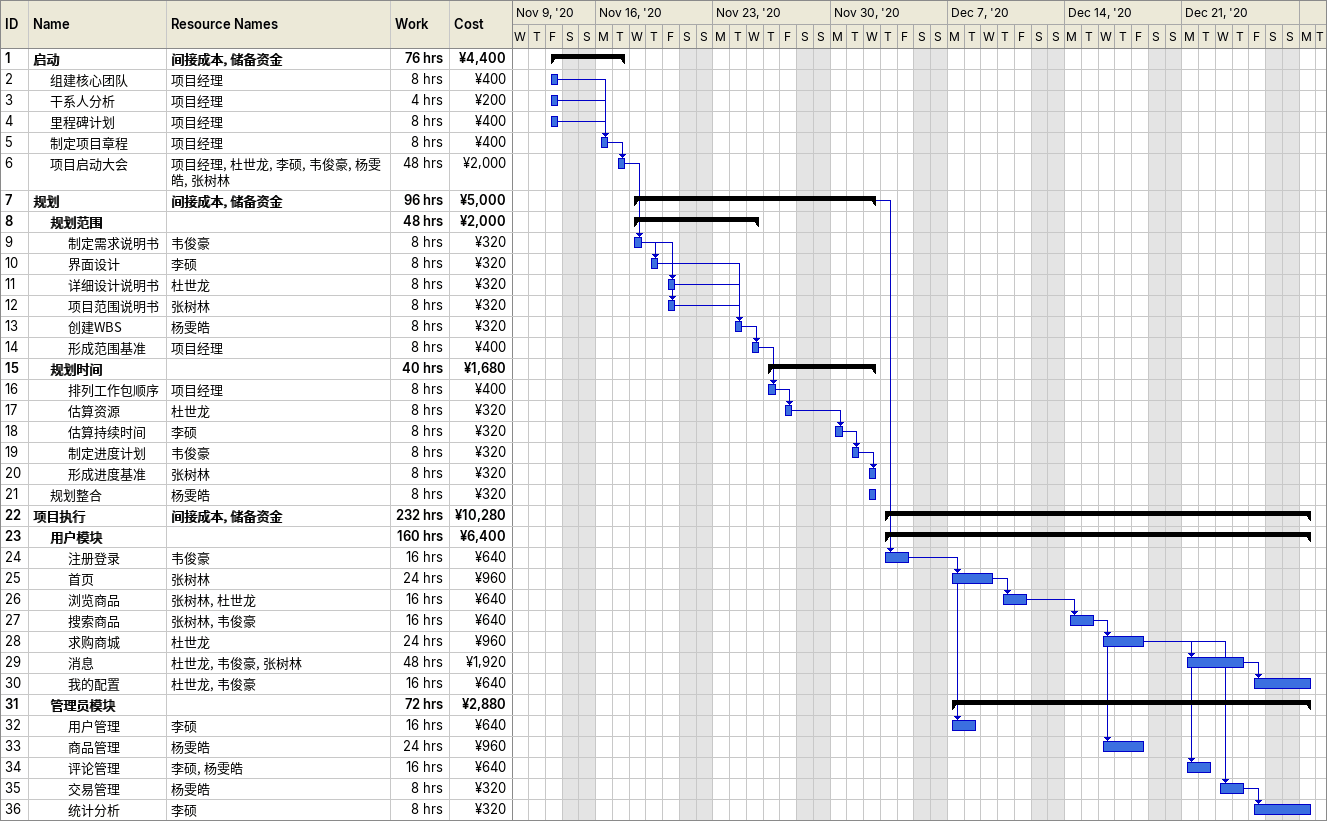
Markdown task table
| ID | Level | Task | Start | Finish | Predecessors | Resources | Work (h) | Cost (¥) |
|---|---|---|---|---|---|---|---|---|
| 1 | 1 | **启动** | 2020-11-13 | 2020-11-17 |  | 间接成本, 储备资金 | 76 | 4400 |
| 2 | 2 | 组建核心团队 | 2020-11-13 | 2020-11-13 |  | 项目经理 | 8 | 400 |
| 3 | 2 | 干系人分析 | 2020-11-13 | 2020-11-13 |  | 项目经理 | 4 | 200 |
| 4 | 2 | 里程碑计划 | 2020-11-13 | 2020-11-13 |  | 项目经理 | 8 | 400 |
| 5 | 2 | 制定项目章程 | 2020-11-16 | 2020-11-16 | 2, 3, 4 | 项目经理 | 8 | 400 |
| 6 | 2 | 项目启动大会 | 2020-11-17 | 2020-11-17 | 5 | 项目经理, 杜世龙, 李硕, 韦俊豪, 杨雯皓, 张树林 | 48 | 2000 |
| 7 | 1 | **规划** | 2020-11-18 | 2020-12-02 |  | 间接成本, 储备资金 | 96 | 5000 |
| 8 | 2 | **规划范围** | 2020-11-18 | 2020-11-25 |  |  | 48 | 2000 |
| 9 | 3 | 制定需求说明书 | 2020-11-18 | 2020-11-18 | 6 | 韦俊豪 | 8 | 320 |
| 10 | 3 | 界面设计 | 2020-11-19 | 2020-11-19 | 9 | 李硕 | 8 | 320 |
| 11 | 3 | 详细设计说明书 | 2020-11-20 | 2020-11-20 | 9 | 杜世龙 | 8 | 320 |
| 12 | 3 | 项目范围说明书 | 2020-11-20 | 2020-11-20 | 9 | 张树林 | 8 | 320 |
| 13 | 3 | 创建WBS | 2020-11-24 | 2020-11-24 | 10, 11, 12 | 杨雯皓 | 8 | 320 |
| 14 | 3 | 形成范围基准 | 2020-11-25 | 2020-11-25 | 13 | 项目经理 | 8 | 400 |
| 15 | 2 | **规划时间** | 2020-11-26 | 2020-12-02 |  |  | 40 | 1680 |
| 16 | 3 | 排列工作包顺序 | 2020-11-26 | 2020-11-26 | 14 | 项目经理 | 8 | 400 |
| 17 | 3 | 估算资源 | 2020-11-27 | 2020-11-27 | 16 | 杜世龙 | 8 | 320 |
| 18 | 3 | 估算持续时间 | 2020-11-30 | 2020-11-30 | 17 | 李硕 | 8 | 320 |
| 19 | 3 | 制定进度计划 | 2020-12-01 | 2020-12-01 | 18 | 韦俊豪 | 8 | 320 |
| 20 | 3 | 形成进度基准 | 2020-12-02 | 2020-12-02 | 19 | 张树林 | 8 | 320 |
| 21 | 2 | 规划整合 | 2020-12-02 | 2020-12-02 |  | 杨雯皓 | 8 | 320 |
| 22 | 1 | **项目执行** | 2020-12-03 | 2020-12-28 |  | 间接成本, 储备资金 | 232 | 10280 |
| 23 | 2 | **用户模块** | 2020-12-03 | 2020-12-28 |  |  | 160 | 6400 |
| 24 | 3 | 注册登录 | 2020-12-03 | 2020-12-04 | 7 | 韦俊豪 | 16 | 640 |
| 25 | 3 | 首页 | 2020-12-07 | 2020-12-09 | 24 | 张树林 | 24 | 960 |
| 26 | 3 | 浏览商品 | 2020-12-10 | 2020-12-11 | 25 | 张树林, 杜世龙 | 16 | 640 |
| 27 | 3 | 搜索商品 | 2020-12-14 | 2020-12-15 | 26 | 张树林, 韦俊豪 | 16 | 640 |
| 28 | 3 | 求购商城 | 2020-12-16 | 2020-12-18 | 27 | 杜世龙 | 24 | 960 |
| 29 | 3 | 消息 | 2020-12-21 | 2020-12-24 | 28 | 杜世龙, 韦俊豪, 张树林 | 48 | 1920 |
| 30 | 3 | 我的配置 | 2020-12-25 | 2020-12-28 | 29 | 杜世龙, 韦俊豪 | 16 | 640 |
| 31 | 2 | **管理员模块** | 2020-12-07 | 2020-12-28 |  |  | 72 | 2880 |
| 32 | 3 | 用户管理 | 2020-12-07 | 2020-12-08 | 24 | 李硕 | 16 | 640 |
| 33 | 3 | 商品管理 | 2020-12-16 | 2020-12-18 | 27 | 杨雯皓 | 24 | 960 |
| 34 | 3 | 评论管理 | 2020-12-21 | 2020-12-22 | 28 | 李硕, 杨雯皓 | 16 | 640 |
| 35 | 3 | 交易管理 | 2020-12-23 | 2020-12-24 | 28 | 杨雯皓 | 8 | 320 |
| 36 | 3 | 统计分析 | 2020-12-25 | 2020-12-28 | 35 | 李硕 | 8 | 320 |
